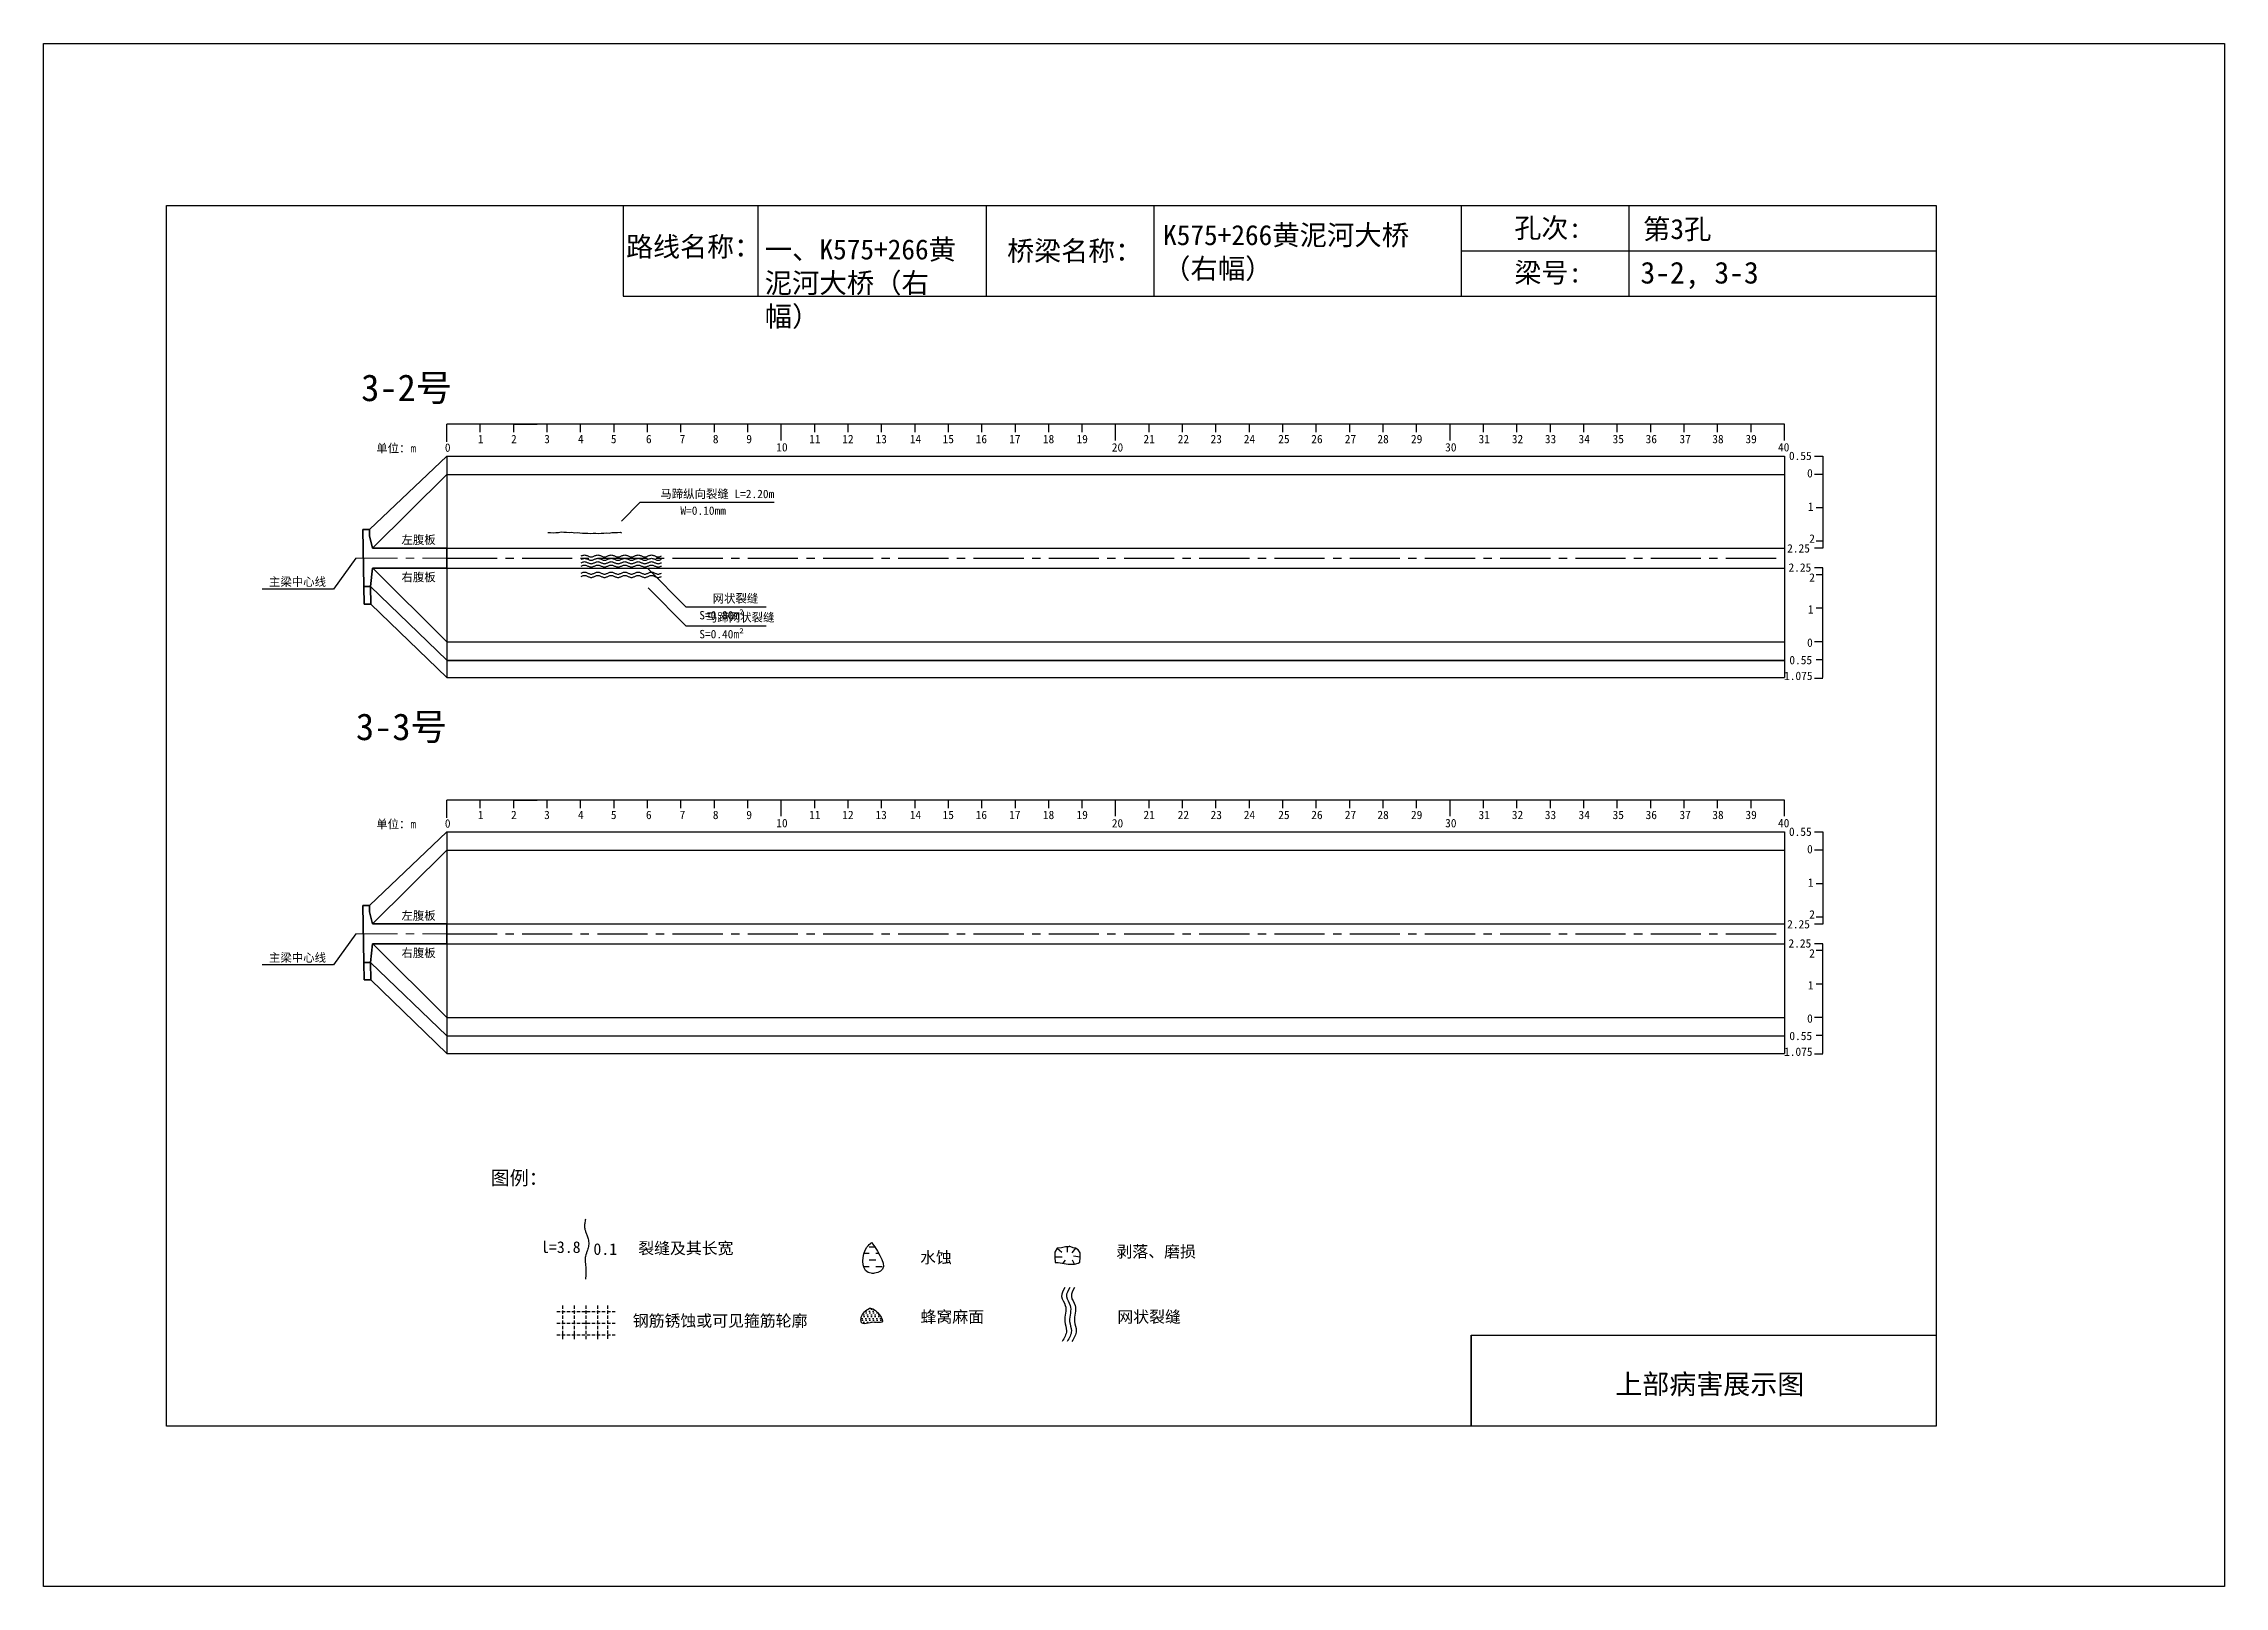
# Model space of a CAD drawing. Header units: millimetres. Extents: x -37 to 615, y -48 to 413.
import ezdxf

# ---------------------------------------------------------------- set-up
doc = ezdxf.new("R2010")
doc.units = ezdxf.units.MM
for name, pattern in [('CENTER', [2, 1.25, -0.25, 0.25, -0.25]), ('CENTER2', [1.125, 0.75, -0.125, 0.125, -0.125]), ('DASHED', [0.75, 0.5, -0.25])]:
    doc.linetypes.add(name, pattern=pattern)
for name, color, linetype in [('加固措施', 7, 'Continuous'), ('图层1', 7, 'Continuous'), ('病害', 5, 'Continuous'), ('轮廓', 3, 'Continuous')]:
    doc.layers.add(name, color=color, linetype=linetype)
doc.layers.add('虚线', color=7, linetype='Continuous', lineweight=30)
doc.styles.get("Standard").update_dxf_attribs({"font": ''})
doc.styles.add('汉字', font='')
doc.styles.get('Standard').set_extended_font_data('SimSun')
doc.styles.get('汉字').set_extended_font_data('SimSun')
pattern_1 = [(0, (-3997.7199, -288.9294), (0.55266586, 1.10533173), [0, -1.10533173])]
pattern_2 = [(0, (-6886.571, -700.7115), (0.55266586, 1.10533173), [0, -1.10533173])]
pattern_3 = [(0, (-3576.1421, -199.0757), (1.9895971, 1.9895971), [1.9895971, -1.9895971])]

# ---------------------------------------------------------------- blocks, each defined once
blk = doc.blocks.new('adfsd')
at = {"lineweight": -2, "ltscale": 0.5}
for p, q in [((1140.897, -3083.694), (1140.936, -3083.729)), ((1140.983, -3083.682), (1140.981, -3083.729)), ((1141.053, -3083.694), (1141.022, -3083.735)), ((1140.876, -3083.768), (1140.94, -3083.769)), ((1140.948, -3083.824), (1140.969, -3083.796)), ((1141.045, -3083.83), (1141.028, -3083.796)), ((1141.094, -3083.772), (1141.036, -3083.763))]:
    blk.add_line(p, q, dxfattribs=at)
blk.add_lwpolyline([(1141, -3083.682), (1140.967, -3083.682), (1140.934, -3083.69), (1140.897, -3083.694), (1140.876, -3083.727), (1140.876, -3083.768), (1140.88, -3083.818), (1140.905, -3083.818), (1140.991, -3083.83), (1141.045, -3083.83), (1141.078, -3083.822), (1141.09, -3083.814), (1141.094, -3083.772), (1141.094, -3083.735), (1141.078, -3083.707), (1141.053, -3083.694), (1141.033, -3083.69), (1141, -3083.678)], dxfattribs=at)
blk = doc.blocks.new('chi')
at = {"color": 0}
for p, q in [((1147.409, -3079.329), (1147.409, -3078.8)), ((1187.409, -3078.8), (1147.409, -3078.8)), ((1148.409, -3079.041), (1148.409, -3078.8)), ((1149.409, -3079.041), (1149.409, -3078.8)), ((1149.409, -3078.8), (1150.109, -3078.8)), ((1150.409, -3079.041), (1150.409, -3078.8)), ((1151.409, -3079.041), (1151.409, -3078.8)), ((1152.409, -3079.041), (1152.409, -3078.8)), ((1153.409, -3079.041), (1153.409, -3078.8)), ((1154.409, -3079.041), (1154.409, -3078.8)), ((1155.409, -3079.041), (1155.409, -3078.8)), ((1156.409, -3079.041), (1156.409, -3078.8)), ((1157.409, -3079.283), (1157.409, -3078.8)), ((1158.409, -3079.041), (1158.409, -3078.8)), ((1159.409, -3079.041), (1159.409, -3078.8)), ((1160.409, -3079.041), (1160.409, -3078.8)), ((1161.409, -3079.041), (1161.409, -3078.8)), ((1162.409, -3079.041), (1162.409, -3078.8)), ((1163.409, -3079.041), (1163.409, -3078.8)), ((1164.409, -3079.041), (1164.409, -3078.8)), ((1165.409, -3079.041), (1165.409, -3078.8)), ((1166.409, -3079.041), (1166.409, -3078.8)), ((1167.409, -3079.283), (1167.409, -3078.8)), ((1168.409, -3079.041), (1168.409, -3078.8)), ((1169.409, -3079.041), (1169.409, -3078.8)), ((1170.409, -3079.041), (1170.409, -3078.8)), ((1171.409, -3079.041), (1171.409, -3078.8)), ((1172.409, -3079.041), (1172.409, -3078.8)), ((1173.409, -3079.041), (1173.409, -3078.8)), ((1174.409, -3079.041), (1174.409, -3078.8)), ((1175.409, -3079.041), (1175.409, -3078.8)), ((1176.409, -3079.041), (1176.409, -3078.8)), ((1177.409, -3079.283), (1177.409, -3078.8)), ((1178.409, -3079.041), (1178.409, -3078.8)), ((1179.409, -3079.041), (1179.409, -3078.8)), ((1180.409, -3079.041), (1180.409, -3078.8)), ((1181.409, -3079.041), (1181.409, -3078.8)), ((1182.409, -3079.041), (1182.409, -3078.8)), ((1183.409, -3079.041), (1183.409, -3078.8)), ((1184.409, -3079.041), (1184.409, -3078.8)), ((1185.409, -3079.041), (1185.409, -3078.8)), ((1186.409, -3079.041), (1186.409, -3078.8)), ((1187.409, -3079.283), (1187.409, -3078.8))]:
    blk.add_line(p, q, dxfattribs=at)
for s, p in [('0', (1147.349, -3079.623)), ('1', (1148.339, -3079.368)), ('2', (1149.328, -3079.368)), ('3', (1150.319, -3079.368)), ('4', (1151.329, -3079.368)), ('5', (1152.313, -3079.368)), ('6', (1153.363, -3079.368)), ('7', (1154.37, -3079.368)), ('8', (1155.363, -3079.368)), ('9', (1156.363, -3079.368)), ('10', (1157.259, -3079.613)), ('11', (1158.242, -3079.368)), ('12', (1159.233, -3079.368)), ('13', (1160.227, -3079.368)), ('14', (1161.252, -3079.368)), ('15', (1162.233, -3079.368)), ('16', (1163.223, -3079.368)), ('17', (1164.224, -3079.368)), ('18', (1165.232, -3079.368)), ('19', (1166.238, -3079.368)), ('20', (1167.294, -3079.617)), ('21', (1168.24, -3079.368)), ('22', (1169.264, -3079.368)), ('23', (1170.247, -3079.368)), ('24', (1171.24, -3079.368)), ('25', (1172.271, -3079.368)), ('26', (1173.258, -3079.368)), ('27', (1174.261, -3079.368)), ('28', (1175.236, -3079.368)), ('29', (1176.24, -3079.368)), ('30', (1177.262, -3079.613)), ('31', (1178.261, -3079.368)), ('32', (1179.256, -3079.368)), ('33', (1180.243, -3079.368)), ('34', (1181.251, -3079.368)), ('35', (1182.269, -3079.368)), ('36', (1183.256, -3079.368)), ('37', (1184.269, -3079.368)), ('38', (1185.251, -3079.368)), ('39', (1186.242, -3079.368)), ('40', (1187.216, -3079.613))]:
    blk.add_text(s, height=0.25).set_placement(p)
blk = doc.blocks.new('kopp')
at = {"color": 0}
for p, q in [((1188.308, -3078.25), (1188.558, -3078.25)), ((1188.558, -3078.25), (1188.558, -3078.8)), ((1188.558, -3078.8), (1188.308, -3078.8)), ((1188.558, -3078.8), (1188.558, -3079.8)), ((1188.558, -3079.8), (1188.358, -3079.8)), ((1188.558, -3079.8), (1188.558, -3079.8)), ((1188.558, -3079.8), (1188.558, -3080.8)), ((1188.558, -3081.009), (1188.308, -3081.009)), ((1188.558, -3080.8), (1188.358, -3080.8)), ((1188.558, -3080.8), (1188.558, -3081.009)), ((1188.558, -3081.592), (1188.308, -3081.592)), ((1188.558, -3081.8), (1188.358, -3081.8)), ((1188.558, -3081.8), (1188.558, -3081.592)), ((1188.558, -3082.8), (1188.558, -3081.8)), ((1188.558, -3082.8), (1188.358, -3082.8)), ((1188.558, -3083.8), (1188.558, -3082.8)), ((1188.558, -3082.8), (1188.558, -3082.8)), ((1188.558, -3083.8), (1188.308, -3083.8)), ((1188.558, -3084.875), (1188.558, -3083.8)), ((1188.558, -3084.338), (1188.358, -3084.338)), ((1188.308, -3084.888), (1188.558, -3084.888))]:
    blk.add_line(p, q, dxfattribs=at)
for s, p in [('0.55', (1187.543, -3078.37)), ('0', (1188.086, -3078.891)), ('1', (1188.109, -3079.89)), ('2', (1188.15, -3080.842)), ('2.25', (1187.49, -3081.135)), ('2.25', (1187.53, -3081.708)), ('2', (1188.15, -3082.006)), ('1', (1188.109, -3082.959)), ('0', (1188.086, -3083.954)), ('0.55', (1187.556, -3084.474)), ('1.075', (1187.398, -3084.946))]:
    blk.add_text(s, height=0.25).set_placement(p)

msp = doc.modelspace()

# ---------------------------------------------------------------- hatches: boundary and pattern name
at = {"layer": '加固措施', "lineweight": -2}
h = msp.add_hatch(dxfattribs=at)
h.set_pattern_fill('DASH', color=256, scale=0.626645)
h.set_pattern_definition(pattern_3)
edge = h.paths.add_edge_path()
edge.add_spline(control_points=[(210.85, 54.88), (210.36, 54.45), (208.03, 52.39), (207.41, 44.9), (216.74, 46.23), (213.29, 51.3), (210.85, 54.88)], knot_values=[0, 0, 0, 0, 3.237042, 15.187225, 21.182779, 35.601669, 35.601669, 35.601669, 35.601669], degree=3, periodic=0)
h = msp.add_hatch(dxfattribs=at)
h.set_pattern_fill('DASH', color=256, scale=0.626645)
h.set_pattern_definition(pattern_3)
edge = h.paths.add_edge_path()
edge.add_spline(control_points=[(210.85, 54.88), (210.36, 54.45), (208.03, 52.39), (207.41, 44.9), (216.74, 46.23), (213.29, 51.3), (210.85, 54.88)], knot_values=[0, 0, 0, 0, 3.237042, 15.187225, 21.182779, 35.601669, 35.601669, 35.601669, 35.601669], degree=3, periodic=0)
h = msp.add_hatch(dxfattribs=at)
h.set_pattern_fill('DOTS', scale=0.696272)
h.set_pattern_definition(pattern_1)
edge = h.paths.add_edge_path()
edge.add_spline(control_points=[(210.19, 35.22), (209.15, 34.51), (207.68, 33.49), (207.52, 29.75), (211, 31.47), (215.72, 30.12), (212.21, 35.3), (210.31, 35.22), (210.19, 35.22)], knot_values=[0, 0, 0, 0, 5.205471, 7.397577, 12.944796, 16.169923, 23.88441, 24.400432, 24.400432, 24.400432, 24.400432], degree=3, periodic=0)
h = msp.add_hatch(dxfattribs=at)
h.set_pattern_fill('DOTS', scale=0.696272)
h.set_pattern_definition(pattern_1)
edge = h.paths.add_edge_path()
edge.add_spline(control_points=[(210.19, 35.22), (209.15, 34.51), (207.68, 33.49), (207.52, 29.75), (211, 31.47), (215.72, 30.12), (212.21, 35.3), (210.31, 35.22), (210.19, 35.22)], knot_values=[0, 0, 0, 0, 5.205471, 7.397577, 12.944796, 16.169923, 23.88441, 24.400432, 24.400432, 24.400432, 24.400432], degree=3, periodic=0)
at = {"layer": '病害', "lineweight": -2}
h = msp.add_hatch(dxfattribs=at)
h.set_pattern_fill('DOTS', color=4, scale=0.696272, style=0)
h.set_pattern_definition(pattern_2)
edge = h.paths.add_edge_path()
edge.add_spline(control_points=[(210.19, 35.22), (209.15, 34.51), (207.68, 33.49), (207.52, 29.75), (211, 31.47), (215.72, 30.12), (212.21, 35.3), (210.31, 35.22), (210.19, 35.22)], knot_values=[0, 0, 0, 0, 1.041094, 1.479515, 2.588959, 3.233985, 4.776882, 4.880086, 4.880086, 4.880086, 4.880086], degree=3, periodic=0)
h = msp.add_hatch(dxfattribs=at)
h.set_pattern_fill('DOTS', color=4, scale=0.696272, style=0)
h.set_pattern_definition(pattern_2)
edge = h.paths.add_edge_path()
edge.add_spline(control_points=[(210.19, 35.22), (209.15, 34.51), (207.68, 33.49), (207.52, 29.75), (211, 31.47), (215.72, 30.12), (212.21, 35.3), (210.31, 35.22), (210.19, 35.22)], knot_values=[0, 0, 0, 0, 1.041094, 1.479515, 2.588959, 3.233985, 4.776882, 4.880086, 4.880086, 4.880086, 4.880086], degree=3, periodic=0)

# ---------------------------------------------------------------- linework, layer by layer
at = {"color": 0, "linetype": 'ByBlock'}
for p, q in [((0, 364.85), (529.17, 364.85)), ((0, 0), (0, 364.85)), ((136.5, 364.85), (136.5, 337.72)), ((245.1, 364.85), (245.1, 337.72)), ((387.13, 364.85), (387.13, 337.72)), ((437.29, 364.79), (437.29, 337.66)), ((529.17, 364.85), (529.17, 0)), ((136.5, 337.72), (529.17, 337.72)), ((390.12, 0), (390.12, 27.12)), ((390.12, 27.12), (529.17, 27.12)), ((529.17, 0), (0, 0))]:
    msp.add_line(p, q, dxfattribs=at)
at = {"color": 0}
for p, q in [((60.65, 267.93), (83.82, 289.93)), ((83.82, 289.93), (83.82, 223.68)), ((83.82, 289.93), (483.82, 289.93)), ((483.82, 289.93), (483.82, 223.68)), ((61.57, 262.43), (83.82, 284.43)), ((83.82, 262.43), (483.82, 262.43)), ((483.82, 262.43), (483.82, 259.43)), ((56.57, 259.43), (49.96, 250.17)), ((61.64, 256.43), (83.82, 234.43)), ((83.82, 256.43), (483.82, 256.43)), ((49.96, 250.17), (28.63, 250.17)), ((60.99, 250.93), (83.82, 228.93)), ((61.09, 245.68), (83.82, 223.68)), ((83.82, 234.43), (483.82, 234.43)), ((83.82, 228.93), (483.82, 228.93)), ((83.82, 228.81), (483.82, 228.81)), ((83.82, 223.68), (483.82, 223.68)), ((60.65, 155.59), (83.82, 177.59)), ((83.82, 177.59), (83.82, 111.34)), ((83.82, 177.59), (483.82, 177.59)), ((483.82, 177.59), (483.82, 111.34)), ((61.57, 150.08), (83.82, 172.09)), ((83.82, 172.09), (483.82, 172.09)), ((83.82, 150.09), (483.82, 150.09)), ((483.82, 150.09), (483.82, 147.09)), ((56.57, 147.09), (49.96, 137.83)), ((61.64, 144.09), (83.82, 122.09)), ((83.82, 144.09), (483.82, 144.09)), ((49.96, 137.83), (28.63, 137.83)), ((60.99, 138.59), (83.82, 116.59)), ((61.09, 133.34), (83.82, 111.34)), ((83.82, 122.09), (483.82, 122.09)), ((83.82, 116.59), (483.82, 116.59)), ((83.82, 111.34), (483.82, 111.34))]:
    msp.add_line(p, q, dxfattribs=at)
msp.add_line((83.82, 284.43), (483.82, 284.43))
at = {"color": 1, "linetype": 'CENTER2', "ltscale": 20}
for p, q in [((83.82, 259.43), (483.82, 259.43)), ((83.82, 147.09), (483.82, 147.09))]:
    msp.add_line(p, q, dxfattribs=at)
at = {"color": 1, "linetype": 'DASHED', "ltscale": 2}
for p, q in [((116.71, 34.25), (134.11, 34.25)), ((116.71, 34.25), (134.11, 34.25)), ((118.45, 35.99), (118.45, 25.55)), ((118.45, 35.99), (118.45, 25.55)), ((121.93, 35.99), (121.93, 25.55)), ((121.93, 35.99), (121.93, 25.55)), ((125.41, 35.99), (125.41, 25.55)), ((125.41, 35.99), (125.41, 25.55)), ((128.89, 35.99), (128.89, 25.55)), ((128.89, 35.99), (128.89, 25.55)), ((131.87, 36.02), (131.87, 25.57)), ((131.87, 36.02), (131.87, 25.57)), ((116.71, 30.77), (134.11, 30.77)), ((116.71, 30.77), (134.11, 30.77)), ((116.71, 27.29), (134.11, 27.29)), ((116.71, 27.29), (134.11, 27.29))]:
    msp.add_line(p, q, dxfattribs=at)
at = {"color": 3, "linetype": 'ByBlock'}
msp.add_lwpolyline([(-36.77, 413.19), (615.38, 413.19), (615.38, -47.93), (-36.77, -47.93)], close=True, dxfattribs=at)
at = {"color": 7}
for points in [[(136, 270.45), (141.66, 276.1), (181.66, 276.1)], [(114, 267.05), (114.8, 267.11), (115.6, 267.01), (116.4, 267.11), (117.2, 267.08), (118, 267.22), (118.8, 267.13), (119.6, 267.2), (120.4, 267.02), (121.2, 267.17), (122, 266.98), (122.8, 267.1), (123.6, 266.92), (124.4, 266.85), (125.2, 266.88), (126, 266.91), (126.8, 266.8), (127.6, 266.85), (128.4, 266.83), (129.2, 266.81), (130, 266.87), (130.8, 266.83), (131.6, 266.95), (132.4, 266.85), (133.2, 267.08), (134, 267.04), (134.8, 267.11), (135.6, 267.14), (136, 266.97)], [(124, 260.05), (124.2, 260.15), (124.4, 260.23), (124.6, 260.3), (124.8, 260.34), (125, 260.35), (125.2, 260.34), (125.4, 260.3), (125.6, 260.23), (125.8, 260.15), (126, 260.05), (126.2, 259.96), (126.4, 259.88), (126.6, 259.81), (126.8, 259.77), (127, 259.75), (127.2, 259.77), (127.4, 259.81), (127.6, 259.88), (127.8, 259.96), (128, 260.05), (128.2, 260.15), (128.4, 260.23), (128.6, 260.3), (128.8, 260.34), (129, 260.35), (129.2, 260.34), (129.4, 260.3), (129.6, 260.23), (129.8, 260.15), (130, 260.05), (130.2, 259.96), (130.4, 259.88), (130.6, 259.81), (130.8, 259.77), (131, 259.75), (131.2, 259.77), (131.4, 259.81), (131.6, 259.88), (131.8, 259.96), (132, 260.05), (132.2, 260.15), (132.4, 260.23), (132.6, 260.3), (132.8, 260.34), (133, 260.35), (133.2, 260.34), (133.4, 260.3), (133.6, 260.23), (133.8, 260.15), (134, 260.05), (134.2, 259.96), (134.4, 259.88), (134.6, 259.81), (134.8, 259.77), (135, 259.75), (135.2, 259.77), (135.4, 259.81), (135.6, 259.88), (135.8, 259.96), (136, 260.05), (136.2, 260.15), (136.4, 260.23), (136.6, 260.3), (136.8, 260.34), (137, 260.35), (137.2, 260.34), (137.4, 260.3), (137.6, 260.23), (137.8, 260.15), (138, 260.05), (138.2, 259.96), (138.4, 259.88), (138.6, 259.81), (138.8, 259.77), (139, 259.75), (139.2, 259.77), (139.4, 259.81), (139.6, 259.88), (139.8, 259.96), (140, 260.05), (140.2, 260.15), (140.4, 260.23), (140.6, 260.3), (140.8, 260.34), (141, 260.35), (141.2, 260.34), (141.4, 260.3), (141.6, 260.23), (141.8, 260.15), (142, 260.05), (142.2, 259.96), (142.4, 259.88), (142.6, 259.81), (142.8, 259.77), (143, 259.75), (143.2, 259.77), (143.4, 259.81), (143.6, 259.88), (143.8, 259.96), (144, 260.05), (144.2, 260.15), (144.4, 260.23), (144.6, 260.3), (144.8, 260.34), (145, 260.35), (145.2, 260.34), (145.4, 260.3), (145.6, 260.23), (145.8, 260.15), (146, 260.05), (146.2, 259.96), (146.4, 259.88), (146.6, 259.81), (146.8, 259.77), (147, 259.75), (147.2, 259.77), (147.4, 259.81), (147.6, 259.88), (147.8, 259.96), (148, 260.05)], [(124, 259.05), (124.2, 259.15), (124.4, 259.23), (124.6, 259.3), (124.8, 259.34), (125, 259.35), (125.2, 259.34), (125.4, 259.3), (125.6, 259.23), (125.8, 259.15), (126, 259.05), (126.2, 258.96), (126.4, 258.88), (126.6, 258.81), (126.8, 258.77), (127, 258.75), (127.2, 258.77), (127.4, 258.81), (127.6, 258.88), (127.8, 258.96), (128, 259.05), (128.2, 259.15), (128.4, 259.23), (128.6, 259.3), (128.8, 259.34), (129, 259.35), (129.2, 259.34), (129.4, 259.3), (129.6, 259.23), (129.8, 259.15), (130, 259.05), (130.2, 258.96), (130.4, 258.88), (130.6, 258.81), (130.8, 258.77), (131, 258.75), (131.2, 258.77), (131.4, 258.81), (131.6, 258.88), (131.8, 258.96), (132, 259.05), (132.2, 259.15), (132.4, 259.23), (132.6, 259.3), (132.8, 259.34), (133, 259.35), (133.2, 259.34), (133.4, 259.3), (133.6, 259.23), (133.8, 259.15), (134, 259.05), (134.2, 258.96), (134.4, 258.88), (134.6, 258.81), (134.8, 258.77), (135, 258.75), (135.2, 258.77), (135.4, 258.81), (135.6, 258.88), (135.8, 258.96), (136, 259.05), (136.2, 259.15), (136.4, 259.23), (136.6, 259.3), (136.8, 259.34), (137, 259.35), (137.2, 259.34), (137.4, 259.3), (137.6, 259.23), (137.8, 259.15), (138, 259.05), (138.2, 258.96), (138.4, 258.88), (138.6, 258.81), (138.8, 258.77), (139, 258.75), (139.2, 258.77), (139.4, 258.81), (139.6, 258.88), (139.8, 258.96), (140, 259.05), (140.2, 259.15), (140.4, 259.23), (140.6, 259.3), (140.8, 259.34), (141, 259.35), (141.2, 259.34), (141.4, 259.3), (141.6, 259.23), (141.8, 259.15), (142, 259.05), (142.2, 258.96), (142.4, 258.88), (142.6, 258.81), (142.8, 258.77), (143, 258.75), (143.2, 258.77), (143.4, 258.81), (143.6, 258.88), (143.8, 258.96), (144, 259.05), (144.2, 259.15), (144.4, 259.23), (144.6, 259.3), (144.8, 259.34), (145, 259.35), (145.2, 259.34), (145.4, 259.3), (145.6, 259.23), (145.8, 259.15), (146, 259.05), (146.2, 258.96), (146.4, 258.88), (146.6, 258.81), (146.8, 258.77), (147, 258.75), (147.2, 258.77), (147.4, 258.81), (147.6, 258.88), (147.8, 258.96), (148, 259.05)], [(124, 258.05), (124.2, 258.15), (124.4, 258.23), (124.6, 258.3), (124.8, 258.34), (125, 258.35), (125.2, 258.34), (125.4, 258.3), (125.6, 258.23), (125.8, 258.15), (126, 258.05), (126.2, 257.96), (126.4, 257.88), (126.6, 257.81), (126.8, 257.77), (127, 257.75), (127.2, 257.77), (127.4, 257.81), (127.6, 257.88), (127.8, 257.96), (128, 258.05), (128.2, 258.15), (128.4, 258.23), (128.6, 258.3), (128.8, 258.34), (129, 258.35), (129.2, 258.34), (129.4, 258.3), (129.6, 258.23), (129.8, 258.15), (130, 258.05), (130.2, 257.96), (130.4, 257.88), (130.6, 257.81), (130.8, 257.77), (131, 257.75), (131.2, 257.77), (131.4, 257.81), (131.6, 257.88), (131.8, 257.96), (132, 258.05), (132.2, 258.15), (132.4, 258.23), (132.6, 258.3), (132.8, 258.34), (133, 258.35), (133.2, 258.34), (133.4, 258.3), (133.6, 258.23), (133.8, 258.15), (134, 258.05), (134.2, 257.96), (134.4, 257.88), (134.6, 257.81), (134.8, 257.77), (135, 257.75), (135.2, 257.77), (135.4, 257.81), (135.6, 257.88), (135.8, 257.96), (136, 258.05), (136.2, 258.15), (136.4, 258.23), (136.6, 258.3), (136.8, 258.34), (137, 258.35), (137.2, 258.34), (137.4, 258.3), (137.6, 258.23), (137.8, 258.15), (138, 258.05), (138.2, 257.96), (138.4, 257.88), (138.6, 257.81), (138.8, 257.77), (139, 257.75), (139.2, 257.77), (139.4, 257.81), (139.6, 257.88), (139.8, 257.96), (140, 258.05), (140.2, 258.15), (140.4, 258.23), (140.6, 258.3), (140.8, 258.34), (141, 258.35), (141.2, 258.34), (141.4, 258.3), (141.6, 258.23), (141.8, 258.15), (142, 258.05), (142.2, 257.96), (142.4, 257.88), (142.6, 257.81), (142.8, 257.77), (143, 257.75), (143.2, 257.77), (143.4, 257.81), (143.6, 257.88), (143.8, 257.96), (144, 258.05), (144.2, 258.15), (144.4, 258.23), (144.6, 258.3), (144.8, 258.34), (145, 258.35), (145.2, 258.34), (145.4, 258.3), (145.6, 258.23), (145.8, 258.15), (146, 258.05), (146.2, 257.96), (146.4, 257.88), (146.6, 257.81), (146.8, 257.77), (147, 257.75), (147.2, 257.77), (147.4, 257.81), (147.6, 257.88), (147.8, 257.96), (148, 258.05)], [(124, 257.05), (124.2, 257.15), (124.4, 257.23), (124.6, 257.3), (124.8, 257.34), (125, 257.35), (125.2, 257.34), (125.4, 257.3), (125.6, 257.23), (125.8, 257.15), (126, 257.05), (126.2, 256.96), (126.4, 256.88), (126.6, 256.81), (126.8, 256.77), (127, 256.75), (127.2, 256.77), (127.4, 256.81), (127.6, 256.88), (127.8, 256.96), (128, 257.05), (128.2, 257.15), (128.4, 257.23), (128.6, 257.3), (128.8, 257.34), (129, 257.35), (129.2, 257.34), (129.4, 257.3), (129.6, 257.23), (129.8, 257.15), (130, 257.05), (130.2, 256.96), (130.4, 256.88), (130.6, 256.81), (130.8, 256.77), (131, 256.75), (131.2, 256.77), (131.4, 256.81), (131.6, 256.88), (131.8, 256.96), (132, 257.05), (132.2, 257.15), (132.4, 257.23), (132.6, 257.3), (132.8, 257.34), (133, 257.35), (133.2, 257.34), (133.4, 257.3), (133.6, 257.23), (133.8, 257.15), (134, 257.05), (134.2, 256.96), (134.4, 256.88), (134.6, 256.81), (134.8, 256.77), (135, 256.75), (135.2, 256.77), (135.4, 256.81), (135.6, 256.88), (135.8, 256.96), (136, 257.05), (136.2, 257.15), (136.4, 257.23), (136.6, 257.3), (136.8, 257.34), (137, 257.35), (137.2, 257.34), (137.4, 257.3), (137.6, 257.23), (137.8, 257.15), (138, 257.05), (138.2, 256.96), (138.4, 256.88), (138.6, 256.81), (138.8, 256.77), (139, 256.75), (139.2, 256.77), (139.4, 256.81), (139.6, 256.88), (139.8, 256.96), (140, 257.05), (140.2, 257.15), (140.4, 257.23), (140.6, 257.3), (140.8, 257.34), (141, 257.35), (141.2, 257.34), (141.4, 257.3), (141.6, 257.23), (141.8, 257.15), (142, 257.05), (142.2, 256.96), (142.4, 256.88), (142.6, 256.81), (142.8, 256.77), (143, 256.75), (143.2, 256.77), (143.4, 256.81), (143.6, 256.88), (143.8, 256.96), (144, 257.05), (144.2, 257.15), (144.4, 257.23), (144.6, 257.3), (144.8, 257.34), (145, 257.35), (145.2, 257.34), (145.4, 257.3), (145.6, 257.23), (145.8, 257.15), (146, 257.05), (146.2, 256.96), (146.4, 256.88), (146.6, 256.81), (146.8, 256.77), (147, 256.75), (147.2, 256.77), (147.4, 256.81), (147.6, 256.88), (147.8, 256.96), (148, 257.05)], [(124, 254.95), (124.2, 255.04), (124.4, 255.12), (124.6, 255.19), (124.8, 255.23), (125, 255.25), (125.2, 255.23), (125.4, 255.19), (125.6, 255.12), (125.8, 255.04), (126, 254.95), (126.2, 254.85), (126.4, 254.77), (126.6, 254.7), (126.8, 254.66), (127, 254.65), (127.2, 254.66), (127.4, 254.7), (127.6, 254.77), (127.8, 254.85), (128, 254.95), (128.2, 255.04), (128.4, 255.12), (128.6, 255.19), (128.8, 255.23), (129, 255.25), (129.2, 255.23), (129.4, 255.19), (129.6, 255.12), (129.8, 255.04), (130, 254.95), (130.2, 254.85), (130.4, 254.77), (130.6, 254.7), (130.8, 254.66), (131, 254.65), (131.2, 254.66), (131.4, 254.7), (131.6, 254.77), (131.8, 254.85), (132, 254.95), (132.2, 255.04), (132.4, 255.12), (132.6, 255.19), (132.8, 255.23), (133, 255.25), (133.2, 255.23), (133.4, 255.19), (133.6, 255.12), (133.8, 255.04), (134, 254.95), (134.2, 254.85), (134.4, 254.77), (134.6, 254.7), (134.8, 254.66), (135, 254.65), (135.2, 254.66), (135.4, 254.7), (135.6, 254.77), (135.8, 254.85), (136, 254.95), (136.2, 255.04), (136.4, 255.12), (136.6, 255.19), (136.8, 255.23), (137, 255.25), (137.2, 255.23), (137.4, 255.19), (137.6, 255.12), (137.8, 255.04), (138, 254.95), (138.2, 254.85), (138.4, 254.77), (138.6, 254.7), (138.8, 254.66), (139, 254.65), (139.2, 254.66), (139.4, 254.7), (139.6, 254.77), (139.8, 254.85), (140, 254.95), (140.2, 255.04), (140.4, 255.12), (140.6, 255.19), (140.8, 255.23), (141, 255.25), (141.2, 255.23), (141.4, 255.19), (141.6, 255.12), (141.8, 255.04), (142, 254.95), (142.2, 254.85), (142.4, 254.77), (142.6, 254.7), (142.8, 254.66), (143, 254.65), (143.2, 254.66), (143.4, 254.7), (143.6, 254.77), (143.8, 254.85), (144, 254.95), (144.2, 255.04), (144.4, 255.12), (144.6, 255.19), (144.8, 255.23), (145, 255.25), (145.2, 255.23), (145.4, 255.19), (145.6, 255.12), (145.8, 255.04), (146, 254.95), (146.2, 254.85), (146.4, 254.77), (146.6, 254.7), (146.8, 254.66), (147, 254.65), (147.2, 254.66), (147.4, 254.7), (147.6, 254.77), (147.8, 254.85), (148, 254.95)], [(144, 256.16), (155.31, 244.85), (179.31, 244.85)], [(124, 253.95), (124.2, 254.04), (124.4, 254.12), (124.6, 254.19), (124.8, 254.23), (125, 254.25), (125.2, 254.23), (125.4, 254.19), (125.6, 254.12), (125.8, 254.04), (126, 253.95), (126.2, 253.85), (126.4, 253.77), (126.6, 253.7), (126.8, 253.66), (127, 253.65), (127.2, 253.66), (127.4, 253.7), (127.6, 253.77), (127.8, 253.85), (128, 253.95), (128.2, 254.04), (128.4, 254.12), (128.6, 254.19), (128.8, 254.23), (129, 254.25), (129.2, 254.23), (129.4, 254.19), (129.6, 254.12), (129.8, 254.04), (130, 253.95), (130.2, 253.85), (130.4, 253.77), (130.6, 253.7), (130.8, 253.66), (131, 253.65), (131.2, 253.66), (131.4, 253.7), (131.6, 253.77), (131.8, 253.85), (132, 253.95), (132.2, 254.04), (132.4, 254.12), (132.6, 254.19), (132.8, 254.23), (133, 254.25), (133.2, 254.23), (133.4, 254.19), (133.6, 254.12), (133.8, 254.04), (134, 253.95), (134.2, 253.85), (134.4, 253.77), (134.6, 253.7), (134.8, 253.66), (135, 253.65), (135.2, 253.66), (135.4, 253.7), (135.6, 253.77), (135.8, 253.85), (136, 253.95), (136.2, 254.04), (136.4, 254.12), (136.6, 254.19), (136.8, 254.23), (137, 254.25), (137.2, 254.23), (137.4, 254.19), (137.6, 254.12), (137.8, 254.04), (138, 253.95), (138.2, 253.85), (138.4, 253.77), (138.6, 253.7), (138.8, 253.66), (139, 253.65), (139.2, 253.66), (139.4, 253.7), (139.6, 253.77), (139.8, 253.85), (140, 253.95), (140.2, 254.04), (140.4, 254.12), (140.6, 254.19), (140.8, 254.23), (141, 254.25), (141.2, 254.23), (141.4, 254.19), (141.6, 254.12), (141.8, 254.04), (142, 253.95), (142.2, 253.85), (142.4, 253.77), (142.6, 253.7), (142.8, 253.66), (143, 253.65), (143.2, 253.66), (143.4, 253.7), (143.6, 253.77), (143.8, 253.85), (144, 253.95), (144.2, 254.04), (144.4, 254.12), (144.6, 254.19), (144.8, 254.23), (145, 254.25), (145.2, 254.23), (145.4, 254.19), (145.6, 254.12), (145.8, 254.04), (146, 253.95), (146.2, 253.85), (146.4, 253.77), (146.6, 253.7), (146.8, 253.66), (147, 253.65), (147.2, 253.66), (147.4, 253.7), (147.6, 253.77), (147.8, 253.85), (148, 253.95)], [(144, 250.5), (155.31, 239.19), (179.31, 239.19)]]:
    msp.add_lwpolyline(points, dxfattribs=at)
for points in [[(268.59, 41.36), (268.08, 40.47), (267.03, 38.67), (269.71, 35.55), (267.97, 31.9), (269.63, 28.26), (268.46, 26.35), (267.82, 25.31)], [(268.59, 41.36), (268.08, 40.47), (267.03, 38.67), (269.71, 35.55), (267.97, 31.9), (269.63, 28.26), (268.46, 26.35), (267.82, 25.31)], [(270.07, 41.36), (269.55, 40.47), (268.51, 38.67), (271.18, 35.55), (269.44, 31.9), (271.1, 28.26), (269.94, 26.35), (269.3, 25.31)], [(270.07, 41.36), (269.55, 40.47), (268.51, 38.67), (271.18, 35.55), (269.44, 31.9), (271.1, 28.26), (269.94, 26.35), (269.3, 25.31)], [(271.52, 41.36), (271, 40.47), (269.96, 38.67), (272.63, 35.55), (270.89, 31.9), (272.55, 28.26), (271.39, 26.35), (270.75, 25.31)], [(271.52, 41.36), (271, 40.47), (269.96, 38.67), (272.63, 35.55), (270.89, 31.9), (272.55, 28.26), (271.39, 26.35), (270.75, 25.31)]]:
    msp.add_open_spline(points, degree=3, knots=[0, 0, 0, 0, 2.808133, 5.677796, 10.461234, 13.324406, 16.732801, 16.732801, 16.732801, 16.732801])
at = {"lineweight": -2}
msp.add_open_spline([(210.19, 35.22), (209.15, 34.51), (207.68, 33.49), (207.52, 29.75), (211, 31.47), (215.72, 30.12), (212.21, 35.3), (210.31, 35.22), (210.19, 35.22)], degree=3, knots=[0, 0, 0, 0, 3.624423, 5.150725, 9.013098, 11.258664, 16.630045, 16.989336, 16.989336, 16.989336, 16.989336], dxfattribs=at)
msp.add_open_spline([(210.19, 35.22), (209.15, 34.51), (207.68, 33.49), (207.52, 29.75), (211, 31.47), (215.72, 30.12), (212.21, 35.3), (210.31, 35.22), (210.19, 35.22)], degree=3, knots=[0, 0, 0, 0, 3.624423, 5.150725, 9.013098, 11.258664, 16.630045, 16.989336, 16.989336, 16.989336, 16.989336], dxfattribs=at)
at = {"layer": '加固措施', "lineweight": -2}
msp.add_open_spline([(210.85, 54.88), (210.36, 54.45), (208.03, 52.39), (207.41, 44.9), (216.74, 46.23), (213.29, 51.3), (210.85, 54.88)], degree=3, knots=[0, 0, 0, 0, 2.028466, 9.51698, 13.274057, 22.309569, 22.309569, 22.309569, 22.309569], dxfattribs=at)
msp.add_open_spline([(210.85, 54.88), (210.36, 54.45), (208.03, 52.39), (207.41, 44.9), (216.74, 46.23), (213.29, 51.3), (210.85, 54.88)], degree=3, knots=[0, 0, 0, 0, 2.028466, 9.51698, 13.274057, 22.309569, 22.309569, 22.309569, 22.309569], dxfattribs=at)
at = {"layer": '图层1', "lineweight": -2}
msp.add_open_spline([(125.25, 61.82), (125.22, 61.61), (125.18, 61.39), (125.07, 60.75), (125.02, 60.35), (124.99, 59.78), (125, 59.6), (125.02, 59.31), (125.03, 59.21), (125.06, 59), (125.09, 58.89), (125.19, 58.51), (125.29, 58.21), (125.54, 57.57), (125.69, 57.22), (125.96, 56.46), (126.09, 56.04), (126.21, 55.34), (126.24, 55.06), (126.25, 54.51), (126.23, 54.25), (126.16, 53.74), (126.11, 53.5), (126, 53.03), (125.93, 52.81), (125.76, 52.25), (125.64, 51.93), (125.45, 51.33), (125.36, 51.04), (125.27, 50.66), (125.24, 50.54), (125.21, 50.32), (125.2, 50.23), (125.18, 50.03), (125.17, 49.92), (125.17, 49.54), (125.18, 49.25), (125.23, 48.62), (125.27, 48.29), (125.33, 47.7), (125.35, 47.46), (125.38, 47), (125.39, 46.78), (125.4, 46.36), (125.4, 46.16), (125.39, 45.54), (125.37, 45.14), (125.32, 44.45), (125.3, 44.15), (125.27, 43.85)], degree=3, knots=[0, 0, 0, 0, 0.93103, 0.93103, 2.904338, 2.904338, 3.933552, 3.933552, 4.598026, 4.598026, 5.2625, 5.2625, 6.799065, 6.799065, 8.335629, 8.335629, 9.872194, 9.872194, 10.744529, 10.744529, 11.616864, 11.616864, 12.4892, 12.4892, 13.361535, 13.361535, 14.755665, 14.755665, 16.149795, 16.149795, 16.835641, 16.835641, 17.410365, 17.410365, 17.98509, 17.98509, 19.45733, 19.45733, 20.929571, 20.929571, 21.910052, 21.910052, 22.722819, 22.722819, 23.535585, 23.535585, 25.161117, 25.161117, 26.428502, 26.428502, 26.428502, 26.428502], dxfattribs=at)
msp.add_open_spline([(125.25, 61.82), (125.22, 61.61), (125.18, 61.39), (125.07, 60.75), (125.02, 60.35), (124.99, 59.78), (125, 59.6), (125.02, 59.31), (125.03, 59.21), (125.06, 59), (125.09, 58.89), (125.19, 58.51), (125.29, 58.21), (125.54, 57.57), (125.69, 57.22), (125.96, 56.46), (126.09, 56.04), (126.21, 55.34), (126.24, 55.06), (126.25, 54.51), (126.23, 54.25), (126.16, 53.74), (126.11, 53.5), (126, 53.03), (125.93, 52.81), (125.76, 52.25), (125.64, 51.93), (125.45, 51.33), (125.36, 51.04), (125.27, 50.66), (125.24, 50.54), (125.21, 50.32), (125.2, 50.23), (125.18, 50.03), (125.17, 49.92), (125.17, 49.54), (125.18, 49.25), (125.23, 48.62), (125.27, 48.29), (125.33, 47.7), (125.35, 47.46), (125.38, 47), (125.39, 46.78), (125.4, 46.36), (125.4, 46.16), (125.39, 45.54), (125.37, 45.14), (125.32, 44.45), (125.3, 44.15), (125.27, 43.85)], degree=3, knots=[0, 0, 0, 0, 0.93103, 0.93103, 2.904338, 2.904338, 3.933552, 3.933552, 4.598026, 4.598026, 5.2625, 5.2625, 6.799065, 6.799065, 8.335629, 8.335629, 9.872194, 9.872194, 10.744529, 10.744529, 11.616864, 11.616864, 12.4892, 12.4892, 13.361535, 13.361535, 14.755665, 14.755665, 16.149795, 16.149795, 16.835641, 16.835641, 17.410365, 17.410365, 17.98509, 17.98509, 19.45733, 19.45733, 20.929571, 20.929571, 21.910052, 21.910052, 22.722819, 22.722819, 23.535585, 23.535585, 25.161117, 25.161117, 26.428502, 26.428502, 26.428502, 26.428502], dxfattribs=at)
at = {"layer": '病害', "color": 5}
for p, q in [((136.5, 364.85), (136.5, 337.72)), ((245.1, 364.85), (245.1, 337.72)), ((387.13, 364.85), (387.13, 337.72)), ((529.17, 364.85), (529.17, 337.72)), ((136.5, 337.72), (386.58, 337.72)), ((386.58, 337.72), (529.17, 337.72)), ((390.12, 27.12), (529.17, 27.12)), ((390.12, 27.12), (390.12, 0)), ((529.17, 27.12), (529.17, 0))]:
    msp.add_line(p, q, dxfattribs=at)
at = {"layer": '病害', "color": 0}
for p, q in [((176.83, 364.85), (176.83, 337.72)), ((295.25, 364.85), (295.25, 337.72)), ((387.14, 351.23), (529.17, 351.23))]:
    msp.add_line(p, q, dxfattribs=at)
at = {"layer": '虚线', "linetype": 'CENTER', "lineweight": 18, "ltscale": 10}
for p, q in [((56.57, 259.43), (83.82, 259.43)), ((56.57, 147.09), (83.82, 147.09))]:
    msp.add_line(p, q, dxfattribs=at)
at = {"layer": '轮廓', "color": 5, "lineweight": 35}
for p, q in [((58.99, 250.93), (58.65, 267.93)), ((58.65, 267.93), (60.65, 267.93)), ((60.69, 266.05), (60.65, 267.93)), ((61.57, 262.43), (60.69, 266.05)), ((83.82, 262.43), (61.57, 262.43)), ((83.82, 256.43), (83.82, 262.43)), ((60.99, 250.93), (61.63, 256.43)), ((83.82, 256.43), (61.63, 256.43)), ((58.99, 250.93), (60.99, 250.93)), ((59.09, 245.68), (58.99, 250.93)), ((61.09, 245.68), (60.99, 250.93)), ((59.09, 245.68), (61.09, 245.68)), ((58.99, 138.59), (58.65, 155.59)), ((58.65, 155.59), (60.65, 155.59)), ((60.69, 153.71), (60.65, 155.59)), ((61.57, 150.08), (60.69, 153.71)), ((83.82, 150.08), (61.57, 150.08)), ((83.82, 144.08), (83.82, 150.08)), ((60.99, 138.59), (61.63, 144.09)), ((83.82, 144.09), (61.63, 144.09)), ((58.99, 138.59), (60.99, 138.59)), ((59.09, 133.34), (58.99, 138.59)), ((61.09, 133.34), (60.99, 138.59)), ((59.09, 133.34), (61.09, 133.34))]:
    msp.add_line(p, q, dxfattribs=at)

# ---------------------------------------------------------------- block references
at = {"color": 0}
for name, p, xscale, yscale, zscale in [('chi', (-11390.27, 31087.43), 9.999999999994273, 9.999999999994273, 9.999999999994273), ('kopp', (-11390.27, 31072.43), 9.999999999994273, 9.999999999994273, 9.999999999994273), ('chi', (-11390.27, 30975.09), 9.999999999994273, 9.999999999994273, 9.999999999994273), ('kopp', (-11390.27, 30960.09), 9.999999999994273, 9.999999999994273, 9.999999999994273), ('adfsd', (-39452.38, 107407.64), 34.81359766870787, 34.81359766870787, 34.81359766870787), ('adfsd', (-39452.38, 107407.64), 34.81359766870787, 34.81359766870787, 34.81359766870787)]:
    msp.add_blockref(name, p, dxfattribs=dict(at, xscale=xscale, yscale=yscale, zscale=zscale))

# ---------------------------------------------------------------- texts
for s, p in [('单位：m', (62.7, 290.99)), ('左腹板', (70.24, 263.64)), ('右腹板', (70.24, 252.47)), ('主梁中心线', (30.63, 251.08)), ('单位：m', (62.7, 178.65)), ('左腹板', (70.24, 151.3)), ('主梁中心线', (30.63, 138.73)), ('右腹板', (70.24, 140.13))]:
    msp.add_text(s, height=2.5).set_placement(p)
at = {"color": 7}
for s, p in [('马蹄纵向裂缝 L=2.20m', (147.66, 277.35)), ('W=0.10mm', (153.66, 272.35)), ('网状裂缝', (163.31, 246.1)), ('S=0.80m²', (159.31, 241.1)), ('马蹄网状裂缝', (161.31, 240.44)), ('S=0.40m²', (159.31, 235.44))]:
    msp.add_text(s, height=2.5, dxfattribs=at).set_placement(p)
at = {"linetype": 'ByBlock', "attachment_point": 1, "style": '汉字'}
for s, insert, char_height, width in [('K575+266黄泥河大桥（右幅）', (298, 358.97), 6, 87.5474), ('{\\C0;第3孔}', (441.52, 360.78), 6, 77.4135), ('{\\C0;一、K575+266黄泥河大桥（右幅）}', (178.87, 354.68), 6, 62.8604), ('{\\C0;3-2, 3-3}', (440.75, 347.98), 6.5, 84.1186), ('{\\C0;3-2号}', (58.2, 314.34), 8, 49.3496), ('{\\C0;3-3号}', (56.63, 213.01), 8, 49.3496)]:
    msp.add_mtext(s, dxfattribs=dict(at, insert=insert, char_height=char_height, width=width))
at = {"layer": '图层1', "style": '汉字'}
for s, p in [('孔次:', (403.05, 355.16)), ('路线名称：', (137.42, 349.54)), ('桥梁名称：', (251.38, 348.29)), ('梁号:', (403.08, 341.8)), ('上部病害展示图', (433.23, 9.56))]:
    msp.add_text(s, height=5.918, dxfattribs=at).set_placement(p)
at = {"layer": '图层1', "lineweight": -2, "attachment_point": 1}
for s, insert, char_height in [('图例：', (96.91, 76.23), 4.178), ('图例：', (96.91, 76.23), 4.178), ('l=3.8', (111.98, 55.21), 3.481), ('l=3.8', (111.98, 55.21), 3.481), ('0.1', (127.65, 54.63), 3.481), ('0.1', (127.65, 54.63), 3.481), ('裂缝及其长宽', (141.05, 54.88), 3.481), ('裂缝及其长宽', (141.05, 54.88), 3.481), ('水蚀', (225.33, 52.14), 3.481), ('水蚀', (225.33, 52.14), 3.481), ('剥落、磨损', (284.06, 53.89), 3.481), ('剥落、磨损', (284.06, 53.89), 3.481), ('钢筋锈蚀或可见箍筋轮廓', (139.42, 33.21), 3.4814), ('钢筋锈蚀或可见箍筋轮廓', (139.42, 33.21), 3.4814), ('蜂窝麻面', (225.48, 34.38), 3.481), ('蜂窝麻面', (225.48, 34.38), 3.481), ('网状裂缝', (284.32, 34.39), 3.481), ('网状裂缝', (284.32, 34.39), 3.481)]:
    msp.add_mtext(s, dxfattribs=dict(at, insert=insert, char_height=char_height))

doc.saveas('drawing.dxf')
